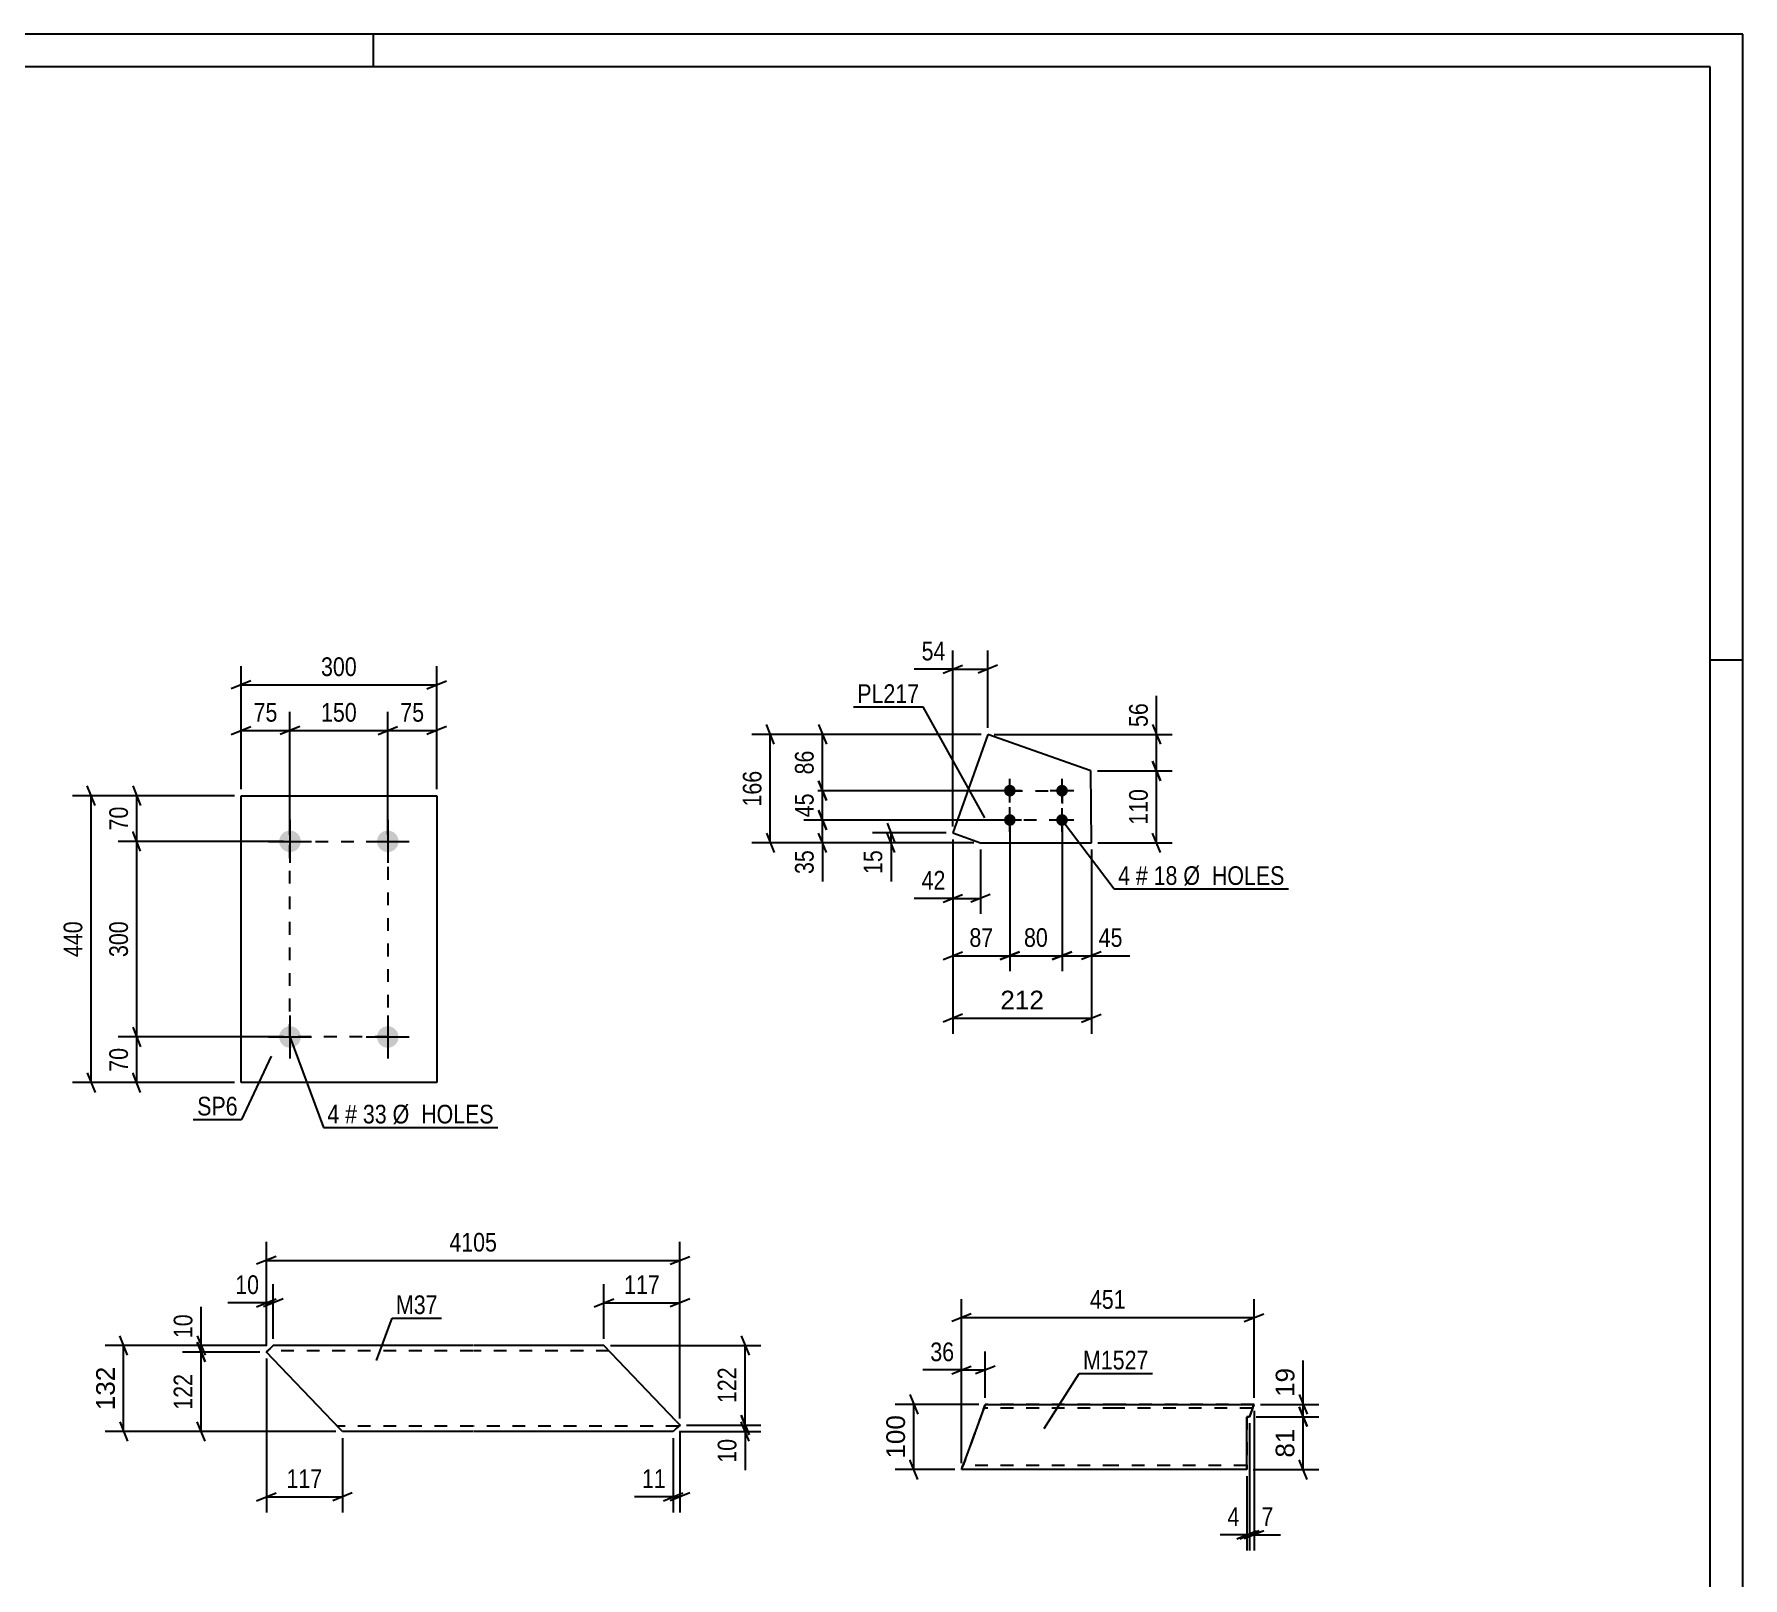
# Model space of a CAD drawing. Header units: millimetres. Extents: x 0 to 1189, y 0 to 841.
# Drawn here: x 927 to 1189, y 604.3 to 841 of the extents above; entities that cross this region are included whole.
import ezdxf

# ---------------------------------------------------------------- set-up
doc = ezdxf.new("R2010")
doc.units = ezdxf.units.MM
doc.linetypes.add('DXK_LINE_DOT2', pattern=[3.9198, 1.9599, -1.9599])
doc.styles.add('Arial', font='ARIAL.TTF', dxfattribs={"height": 0.2})
doc.styles.add('Arial Narrow', font='ARIALN.TTF', dxfattribs={"height": 0.2})

# ---------------------------------------------------------------- blocks, each defined once
blk = doc.blocks.new('Unknown-348435410-1129')
at = {"color": 5, "linetype": 'Continuous'}
for p, q in [((1189, 841), (0, 841)), ((979, 836), (979, 841)), ((1189, 0), (1189, 841)), ((1184, 836), (5, 836)), ((1184, 5), (1184, 836)), ((1189, 745), (1184, 745))]:
    blk.add_line(p, q, dxfattribs=at)
blk = doc.blocks.new('Bolt-348435410-6655 - 6621')
at = {"linetype": 'Continuous'}
for points in [[(966.19, 718.88, -1), (966.19, 715.58, -1)], [(981.19, 718.88, -1), (981.19, 715.58, -1)], [(966.19, 688.88, -1), (966.19, 685.58, -1)], [(981.19, 688.88, -1), (981.19, 685.58, -1)]]:
    blk.add_hatch(color=1, dxfattribs=at).paths.add_polyline_path(points)
at = {"color": 1, "linetype": 'Continuous'}
for p, q in [((966.19, 720.53), (966.19, 713.93)), ((981.19, 720.53), (981.19, 713.93)), ((962.89, 717.23), (969.49, 717.23)), ((977.89, 717.23), (984.49, 717.23)), ((966.19, 690.53), (966.19, 683.93)), ((981.19, 690.53), (981.19, 683.93)), ((962.89, 687.23), (969.49, 687.23)), ((977.89, 687.23), (984.49, 687.23))]:
    blk.add_line(p, q, dxfattribs=at)
blk = doc.blocks.new('Part-348435410-6660 - 6621')
at = {"color": 2, "linetype": 'Continuous'}
for p, q in [((958.69, 680.23), (958.69, 724.23)), ((958.69, 724.23), (988.69, 724.23)), ((988.69, 724.23), (988.69, 680.23)), ((988.69, 680.23), (958.69, 680.23))]:
    blk.add_line(p, q, dxfattribs=at)
blk = doc.blocks.new('Part-348435410-13821 - 13820')
at = {"color": 2, "linetype": 'Continuous'}
for p, q in [((963.13, 639.46), (962.56, 638.94)), ((963.62, 639.93), (963.13, 639.46)), ((994.24, 639.93), (963.62, 639.93)), ((1014.34, 639.93), (994.34, 639.93)), ((1025.43, 628.33), (1014.34, 639.93)), ((972.71, 628.33), (962.56, 638.94)), ((973.79, 627.19), (972.71, 628.33)), ((974.24, 626.73), (973.79, 627.19)), ((994.24, 626.73), (974.24, 626.73)), ((1024.95, 626.73), (994.34, 626.73)), ((1025.44, 627.19), (1024.95, 626.73)), ((1025.43, 628.33), (1026.02, 627.71)), ((1026.02, 627.71), (1025.44, 627.19))]:
    blk.add_line(p, q, dxfattribs=at)
at = {"color": 7, "linetype": 'DXK_LINE_DOT2'}
for p, q in [((962.56, 638.94), (962.57, 638.92)), ((962.57, 638.92), (962.56, 638.94)), ((962.57, 638.92), (962.78, 639.13)), ((962.59, 638.94), (962.57, 638.92)), ((962.6, 638.89), (962.57, 638.92)), ((994.24, 639.13), (962.78, 639.13)), ((1015.1, 639.13), (994.34, 639.13)), ((974.12, 626.85), (972.71, 628.33)), ((994.24, 627.53), (973.47, 627.53)), ((1025.79, 627.53), (994.34, 627.53)), ((1025.97, 627.76), (1025.72, 628.02)), ((1025.79, 627.53), (1026, 627.73)), ((1026, 627.73), (1025.97, 627.76)), ((1026.02, 627.71), (1026, 627.73)), ((1026, 627.73), (1026.02, 627.71))]:
    blk.add_line(p, q, dxfattribs=at)
blk = doc.blocks.new('Part-348435410-13872 - 13871')
at = {"color": 7, "linetype": 'DXK_LINE_DOT2'}
for p, q in [((1072.54, 630.16), (1069.41, 621.55)), ((1072.46, 629.93), (1069.46, 621.68)), ((1072.58, 630.26), (1069.53, 621.88)), ((1072.46, 629.93), (1072.53, 630.13)), ((1072.53, 630.13), (1072.55, 630.16)), ((1072.69, 630.55), (1072.54, 630.16)), ((1072.55, 630.16), (1072.58, 630.26)), ((1072.58, 630.26), (1072.6, 630.3)), ((1072.58, 630.26), (1072.6, 630.3)), ((1092.82, 630.3), (1072.6, 630.3)), ((1072.78, 630.81), (1072.69, 630.55)), ((1072.81, 630.9), (1072.78, 630.81)), ((1092.82, 630.9), (1072.81, 630.9)), ((1114.04, 630.9), (1092.92, 630.9)), ((1113.83, 630.3), (1092.92, 630.3)), ((1112.92, 621.68), (1112.92, 629)), ((1112.92, 629), (1113.35, 629)), ((1113.35, 629), (1112.92, 629)), ((1112.92, 629), (1112.92, 621.68)), ((1113.35, 629), (1112.92, 629)), ((1112.92, 629), (1112.92, 621.55)), ((1112.92, 629), (1112.92, 629)), ((1113.81, 630.26), (1113.35, 629)), ((1113.77, 630.16), (1113.35, 629)), ((1113.35, 629), (1113.69, 629.93)), ((1113.35, 629), (1113.35, 629)), ((1113.69, 629.93), (1113.76, 630.13)), ((1113.76, 630.13), (1113.77, 630.16)), ((1113.77, 630.16), (1113.92, 630.55)), ((1113.77, 630.16), (1113.81, 630.26)), ((1113.81, 630.26), (1113.83, 630.3)), ((1113.81, 630.26), (1113.83, 630.3)), ((1113.92, 630.55), (1114.01, 630.81)), ((1114.01, 630.81), (1114.04, 630.9)), ((1069.3, 621.26), (1069.21, 621)), ((1069.41, 621.55), (1069.3, 621.26)), ((1069.39, 621.5), (1069.46, 621.68)), ((1069.39, 621.5), (1069.41, 621.55)), ((1092.82, 621.5), (1069.39, 621.5)), ((1069.41, 621.55), (1069.53, 621.88)), ((1112.92, 621.5), (1092.92, 621.5)), ((1112.92, 621.5), (1112.92, 621.68)), ((1112.92, 621.55), (1112.92, 621.68)), ((1112.92, 621.26), (1112.92, 621.55)), ((1112.92, 621.5), (1112.92, 621.55)), ((1112.92, 621), (1112.92, 621.26)), ((1069.21, 621), (1069.17, 620.9)), ((1069.18, 620.9), (1069.17, 620.9)), ((1112.92, 620.9), (1112.92, 621))]:
    blk.add_line(p, q, dxfattribs=at)
at = {"color": 2, "linetype": 'Continuous'}
for p, q in [((1072.55, 630.16), (1069.45, 621.65)), ((1072.55, 630.16), (1072.69, 630.55)), ((1072.69, 630.55), (1072.78, 630.81)), ((1072.78, 630.81), (1072.82, 630.9)), ((1072.81, 630.9), (1072.82, 630.9)), ((1072.82, 630.9), (1092.82, 630.9)), ((1092.92, 630.9), (1114.04, 630.9)), ((1112.92, 621.65), (1112.92, 629)), ((1112.92, 629), (1113.35, 629)), ((1112.92, 629), (1112.92, 629)), ((1113.35, 629), (1113.78, 630.16)), ((1113.35, 629), (1113.35, 629)), ((1113.92, 630.55), (1113.78, 630.16)), ((1114.01, 630.81), (1113.92, 630.55)), ((1114.04, 630.9), (1114.01, 630.81)), ((1114.04, 630.9), (1114.04, 630.9)), ((1069.21, 621), (1069.3, 621.26)), ((1069.3, 621.26), (1069.45, 621.65)), ((1112.92, 621.65), (1112.92, 621.26)), ((1112.92, 621.26), (1112.92, 621)), ((1069.18, 620.9), (1069.17, 620.9)), ((1069.18, 620.9), (1069.21, 621)), ((1092.82, 620.9), (1069.18, 620.9)), ((1112.92, 620.9), (1092.92, 620.9)), ((1112.92, 621), (1112.92, 620.9))]:
    blk.add_line(p, q, dxfattribs=at)
blk = doc.blocks.new('Part-348435410-13887 - 13886')
at = {"color": 2, "linetype": 'Continuous'}
for p, q in [((1073.21, 733.63), (1067.84, 718.51)), ((1089.01, 728.02), (1073.21, 733.63)), ((1089.09, 717), (1089.01, 728.02)), ((1067.84, 718.51), (1072.09, 717)), ((1072.09, 717), (1089.09, 717))]:
    blk.add_line(p, q, dxfattribs=at)
blk = doc.blocks.new('Bolt-348435410-13888 - 13886')
at = {"linetype": 'Continuous'}
for points in [[(1075.69, 725, -1), (1077.49, 725, -1)], [(1083.69, 725, -1), (1085.49, 725, -1)], [(1075.69, 720.5, -1), (1077.49, 720.5, -1)], [(1083.69, 720.5, -1), (1085.49, 720.5, -1)]]:
    blk.add_hatch(color=1, dxfattribs=at).paths.add_polyline_path(points)
at = {"color": 1, "linetype": 'Continuous'}
for p, q in [((1076.59, 723.2), (1076.59, 726.8)), ((1084.59, 723.2), (1084.59, 726.8)), ((1078.39, 725), (1074.79, 725)), ((1086.39, 725), (1082.79, 725)), ((1076.59, 718.7), (1076.59, 722.3)), ((1084.59, 718.7), (1084.59, 722.3)), ((1078.39, 720.5), (1074.79, 720.5)), ((1086.39, 720.5), (1082.79, 720.5))]:
    blk.add_line(p, q, dxfattribs=at)
blk = doc.blocks.new('Rectangle-348435410-6745 - 6621')
at = {"color": 1, "linetype": 'DXK_LINE_DOT2'}
blk.add_lwpolyline([(966.19, 717.23), (981.19, 717.23), (981.19, 687.23), (966.19, 687.23), (966.19, 717.23)], close=True, dxfattribs=at)
blk = doc.blocks.new('Rectangle-348435410-19514 - 13886')
at = {"color": 1, "linetype": 'DXK_LINE_DOT2'}
blk.add_lwpolyline([(1076.59, 725), (1084.59, 725), (1084.59, 720.5), (1076.59, 720.5), (1076.59, 725)], close=True, dxfattribs=at)
blk = doc.blocks.new('StraightDimension-348435410-6673 - 6621')
at = {"color": 7, "linetype": 'Continuous'}
for p, q in [((958.69, 725.23), (958.69, 737.08)), ((966.19, 718.23), (966.19, 737.08)), ((957.19, 733.63), (960.19, 734.83)), ((958.69, 734.23), (966.19, 734.23)), ((967.69, 734.83), (964.69, 733.63))]:
    blk.add_line(p, q, dxfattribs=at)
at = {"color": 0}
blk.add_wipeout([(964.87, 734.98), (964.87, 739.18), (960.01, 739.18), (960.01, 734.98)], dxfattribs=at)
at = {"color": 3, "style": 'Arial Narrow'}
blk.add_text('75', height=2.863, dxfattribs=at).set_placement((960.61, 735.58))
blk = doc.blocks.new('StraightDimension-348435410-6662 - 6621')
at = {"color": 7, "linetype": 'Continuous'}
for p, q in [((960.19, 741.83), (957.19, 740.63)), ((958.69, 725.23), (958.69, 744.08)), ((987.19, 740.63), (990.19, 741.83)), ((988.69, 725.23), (988.69, 744.08)), ((958.69, 741.23), (988.69, 741.23))]:
    blk.add_line(p, q, dxfattribs=at)
at = {"color": 0}
blk.add_wipeout([(977.03, 741.98), (977.03, 746.18), (970.35, 746.18), (970.35, 741.98)], dxfattribs=at)
at = {"color": 3, "style": 'Arial Narrow'}
blk.add_text('300', height=2.863, dxfattribs=at).set_placement((970.95, 742.58))
blk = doc.blocks.new('StraightDimension-348435410-6683 - 6621')
at = {"color": 7, "linetype": 'Continuous'}
for p, q in [((966.19, 718.23), (966.19, 737.08)), ((981.19, 718.23), (981.19, 737.08)), ((967.69, 734.83), (964.69, 733.63)), ((966.19, 734.23), (981.19, 734.23)), ((979.69, 733.63), (982.69, 734.83))]:
    blk.add_line(p, q, dxfattribs=at)
at = {"color": 0}
blk.add_wipeout([(977.03, 734.98), (977.03, 739.18), (970.35, 739.18), (970.35, 734.98)], dxfattribs=at)
at = {"color": 3, "style": 'Arial Narrow'}
blk.add_text('150', height=2.863, dxfattribs=at).set_placement((970.95, 735.58))
blk = doc.blocks.new('StraightDimension-348435410-6693 - 6621')
at = {"color": 7, "linetype": 'Continuous'}
for p, q in [((981.19, 718.23), (981.19, 737.08)), ((988.69, 725.23), (988.69, 737.08)), ((979.69, 733.63), (982.69, 734.83)), ((981.19, 734.23), (988.69, 734.23)), ((990.19, 734.83), (987.19, 733.63))]:
    blk.add_line(p, q, dxfattribs=at)
at = {"color": 0}
blk.add_wipeout([(987.37, 734.98), (987.37, 739.18), (982.51, 739.18), (982.51, 734.98)], dxfattribs=at)
at = {"color": 3, "style": 'Arial Narrow'}
blk.add_text('75', height=2.863, dxfattribs=at).set_placement((983.11, 735.58))
blk = doc.blocks.new('StraightDimension-348435410-6704 - 6621')
at = {"color": 7, "linetype": 'Continuous'}
for p, q in [((957.69, 724.23), (932.84, 724.23)), ((936.29, 722.73), (935.09, 725.73)), ((935.69, 680.23), (935.69, 724.23)), ((935.09, 681.73), (936.29, 678.73)), ((957.69, 680.23), (932.84, 680.23))]:
    blk.add_line(p, q, dxfattribs=at)
at = {"color": 0}
blk.add_wipeout([(934.94, 705.57), (930.74, 705.57), (930.74, 698.89), (934.94, 698.89)], dxfattribs=at)
at = {"color": 3, "style": 'Arial Narrow'}
blk.add_text('440', height=2.863, rotation=90.0002, dxfattribs=at).set_placement((934.34, 699.49))
blk = doc.blocks.new('StraightDimension-348435410-6715 - 6621')
at = {"color": 7, "linetype": 'Continuous'}
for p, q in [((965.19, 687.23), (939.84, 687.23)), ((942.09, 688.73), (943.29, 685.73)), ((942.69, 680.23), (942.69, 687.23)), ((943.29, 678.73), (942.09, 681.73)), ((957.69, 680.23), (939.84, 680.23))]:
    blk.add_line(p, q, dxfattribs=at)
at = {"color": 0}
blk.add_wipeout([(941.94, 686.16), (937.74, 686.16), (937.74, 681.3), (941.94, 681.3)], dxfattribs=at)
at = {"color": 3, "style": 'Arial Narrow'}
blk.add_text('70', height=2.863, rotation=90.0002, dxfattribs=at).set_placement((941.34, 681.9))
blk = doc.blocks.new('StraightDimension-348435410-6725 - 6621')
at = {"color": 7, "linetype": 'Continuous'}
for p, q in [((943.29, 715.73), (942.09, 718.73)), ((965.19, 717.23), (939.84, 717.23)), ((942.69, 687.23), (942.69, 717.23)), ((965.19, 687.23), (939.84, 687.23)), ((942.09, 688.73), (943.29, 685.73))]:
    blk.add_line(p, q, dxfattribs=at)
at = {"color": 0}
blk.add_wipeout([(941.94, 705.57), (937.74, 705.57), (937.74, 698.89), (941.94, 698.89)], dxfattribs=at)
at = {"color": 3, "style": 'Arial Narrow'}
blk.add_text('300', height=2.863, rotation=90.0002, dxfattribs=at).set_placement((941.34, 699.49))
blk = doc.blocks.new('StraightDimension-348435410-6735 - 6621')
at = {"color": 7, "linetype": 'Continuous'}
for p, q in [((957.69, 724.23), (939.84, 724.23)), ((942.09, 725.73), (943.29, 722.73)), ((942.69, 717.23), (942.69, 724.23)), ((943.29, 715.73), (942.09, 718.73)), ((965.19, 717.23), (939.84, 717.23))]:
    blk.add_line(p, q, dxfattribs=at)
at = {"color": 0}
blk.add_wipeout([(941.94, 723.16), (937.74, 723.16), (937.74, 718.3), (941.94, 718.3)], dxfattribs=at)
at = {"color": 3, "style": 'Arial Narrow'}
blk.add_text('70', height=2.863, rotation=90.0002, dxfattribs=at).set_placement((941.34, 718.9))
blk = doc.blocks.new('StraightDimension-348435410-20125 - 13820')
at = {"color": 7, "linetype": 'Continuous'}
for p, q in [((962.62, 639.93), (937.83, 639.93)), ((941.28, 638.43), (940.08, 641.43)), ((940.68, 626.73), (940.68, 639.93)), ((973.24, 626.73), (937.83, 626.73)), ((940.08, 628.23), (941.28, 625.23))]:
    blk.add_line(p, q, dxfattribs=at)
at = {"color": 0}
blk.add_wipeout([(939.93, 637.26), (935.73, 637.26), (935.73, 629.39), (939.93, 629.39)], dxfattribs=at)
at = {"color": 3, "style": 'Arial'}
blk.add_text('132', height=2.865, rotation=90.0002, dxfattribs=at).set_placement((939.33, 629.99))
blk = doc.blocks.new('StraightDimension-348435410-13973 - 13820')
at = {"color": 7, "linetype": 'Continuous'}
for p, q in [((962.57, 639.92), (962.57, 655.83)), ((1026, 628.73), (1026, 655.83)), ((964.07, 653.58), (961.07, 652.38)), ((962.57, 652.98), (1026, 652.98)), ((1024.5, 652.38), (1027.5, 653.58))]:
    blk.add_line(p, q, dxfattribs=at)
at = {"color": 0}
blk.add_wipeout([(998.54, 653.73), (998.54, 657.93), (990.03, 657.93), (990.03, 653.73)], dxfattribs=at)
at = {"color": 3, "style": 'Arial Narrow'}
blk.add_text('4105', height=2.863, dxfattribs=at).set_placement((990.63, 654.33))
blk = doc.blocks.new('StraightDimension-348435410-13949 - 13820')
at = {"color": 7, "linetype": 'Continuous'}
for p, q in [((1014.34, 640.93), (1014.34, 649.32)), ((1026, 628.73), (1026, 649.32)), ((1012.84, 645.87), (1015.84, 647.07)), ((1014.34, 646.47), (1026, 646.47)), ((1027.5, 647.07), (1024.5, 645.87))]:
    blk.add_line(p, q, dxfattribs=at)
at = {"color": 0}
blk.add_wipeout([(1023.51, 647.22), (1023.51, 651.42), (1016.83, 651.42), (1016.83, 647.22)], dxfattribs=at)
at = {"color": 3, "style": 'Arial Narrow'}
blk.add_text('117', height=2.863, dxfattribs=at).set_placement((1017.43, 647.82))
blk = doc.blocks.new('StraightDimension-348435410-13941 - 13820')
at = {"color": 7, "linetype": 'Continuous'}
for p, q in [((1026, 626.73), (1026, 614.33)), ((1024.95, 625.73), (1024.95, 614.33)), ((1023.45, 616.13), (1026.45, 617.33)), ((1027.5, 617.33), (1024.5, 616.13)), ((1024.95, 616.73), (1026, 616.73))]:
    blk.add_line(p, q, dxfattribs=at)
at = {"color": 0}
blk.add_wipeout([(1024.42, 617.48), (1024.42, 621.68), (1019.57, 621.68), (1019.57, 617.48)], dxfattribs=at)
at = {"color": 7, "linetype": 'Continuous'}
blk.add_line((1024.95, 616.73), (1019.04, 616.73), dxfattribs=at)
blk.add_line((1024.95, 616.73), (1019.04, 616.73), dxfattribs=at)
at = {"color": 3, "style": 'Arial Narrow'}
blk.add_text('11', height=2.863, dxfattribs=at).set_placement((1020.17, 618.08))
blk = doc.blocks.new('StraightDimension-348435410-13953 - 13820')
at = {"color": 7, "linetype": 'Continuous'}
for p, q in [((962.57, 639.92), (962.57, 649.32)), ((963.62, 640.93), (963.62, 649.32)), ((961.07, 645.87), (964.07, 647.07)), ((965.12, 647.07), (962.12, 645.87)), ((962.57, 646.47), (963.62, 646.47))]:
    blk.add_line(p, q, dxfattribs=at)
at = {"color": 0}
blk.add_wipeout([(962.05, 647.22), (962.05, 651.42), (957.19, 651.42), (957.19, 647.22)], dxfattribs=at)
at = {"color": 7, "linetype": 'Continuous'}
blk.add_line((962.57, 646.47), (956.66, 646.47), dxfattribs=at)
blk.add_line((962.57, 646.47), (956.66, 646.47), dxfattribs=at)
at = {"color": 3, "style": 'Arial Narrow'}
blk.add_text('10', height=2.863, dxfattribs=at).set_placement((957.79, 647.82))
blk = doc.blocks.new('StraightDimension-348435410-13945 - 13820')
at = {"color": 7, "linetype": 'Continuous'}
for p, q in [((962.57, 637.92), (962.57, 614.33)), ((974.24, 625.73), (974.24, 614.33)), ((961.07, 616.13), (964.07, 617.33)), ((962.57, 616.73), (974.24, 616.73)), ((975.74, 617.33), (972.74, 616.13))]:
    blk.add_line(p, q, dxfattribs=at)
at = {"color": 0}
blk.add_wipeout([(971.75, 617.48), (971.75, 621.68), (965.06, 621.68), (965.06, 617.48)], dxfattribs=at)
at = {"color": 3, "style": 'Arial Narrow'}
blk.add_text('117', height=2.863, dxfattribs=at).set_placement((965.66, 618.08))
blk = doc.blocks.new('StraightDimension-348435410-19959 - 13820')
at = {"color": 7, "linetype": 'Continuous'}
for p, q in [((962.62, 639.93), (949.72, 639.93)), ((951.97, 641.43), (953.17, 638.43)), ((953.17, 637.42), (951.97, 640.42)), ((952.57, 638.92), (952.57, 639.93)), ((961.57, 638.92), (949.72, 638.92))]:
    blk.add_line(p, q, dxfattribs=at)
at = {"color": 0}
blk.add_wipeout([(951.82, 645.31), (947.62, 645.31), (947.62, 640.45), (951.82, 640.45)], dxfattribs=at)
at = {"color": 7, "linetype": 'Continuous'}
blk.add_line((952.57, 639.93), (952.57, 645.83), dxfattribs=at)
blk.add_line((952.57, 639.93), (952.57, 645.83), dxfattribs=at)
at = {"color": 3, "style": 'Arial Narrow'}
blk.add_text('10', height=2.863, rotation=90.0002, dxfattribs=at).set_placement((951.22, 641.05))
blk = doc.blocks.new('StraightDimension-348435410-19960 - 13820')
at = {"color": 7, "linetype": 'Continuous'}
for p, q in [((951.97, 640.42), (953.17, 637.42)), ((961.57, 638.92), (949.72, 638.92)), ((952.57, 626.73), (952.57, 638.92)), ((973.24, 626.73), (949.72, 626.73)), ((953.17, 625.23), (951.97, 628.23))]:
    blk.add_line(p, q, dxfattribs=at)
at = {"color": 0}
blk.add_wipeout([(951.82, 636.17), (947.62, 636.17), (947.62, 629.48), (951.82, 629.48)], dxfattribs=at)
at = {"color": 3, "style": 'Arial Narrow'}
blk.add_text('122', height=2.863, rotation=90.0002, dxfattribs=at).set_placement((951.22, 630.08))
blk = doc.blocks.new('StraightDimension-348435410-20012 - 13820')
at = {"color": 7, "linetype": 'Continuous'}
for p, q in [((1015.34, 639.93), (1038.4, 639.93)), ((1035.4, 641.43), (1036.6, 638.43)), ((1036, 627.73), (1036, 639.93)), ((1036.6, 626.23), (1035.4, 629.23)), ((1027, 627.73), (1038.4, 627.73))]:
    blk.add_line(p, q, dxfattribs=at)
at = {"color": 0}
blk.add_wipeout([(1035.25, 637.17), (1031.05, 637.17), (1031.05, 630.49), (1035.25, 630.49)], dxfattribs=at)
at = {"color": 3, "style": 'Arial Narrow'}
blk.add_text('122', height=2.863, rotation=90.0002, dxfattribs=at).set_placement((1034.65, 631.09))
blk = doc.blocks.new('StraightDimension-348435410-20013 - 13820')
at = {"color": 7, "linetype": 'Continuous'}
for p, q in [((1035.4, 629.23), (1036.6, 626.23)), ((1025.95, 626.73), (1038.4, 626.73)), ((1027, 627.73), (1038.4, 627.73)), ((1036.6, 625.23), (1035.4, 628.23)), ((1036, 626.73), (1036, 627.73))]:
    blk.add_line(p, q, dxfattribs=at)
at = {"color": 0}
blk.add_wipeout([(1035.25, 626.2), (1031.05, 626.2), (1031.05, 621.35), (1035.25, 621.35)], dxfattribs=at)
at = {"color": 7, "linetype": 'Continuous'}
blk.add_line((1036, 626.73), (1036, 620.82), dxfattribs=at)
blk.add_line((1036, 626.73), (1036, 620.82), dxfattribs=at)
at = {"color": 3, "style": 'Arial Narrow'}
blk.add_text('10', height=2.863, rotation=90.0002, dxfattribs=at).set_placement((1034.65, 621.95))
blk = doc.blocks.new('StraightDimension-348435410-14008 - 13871')
at = {"color": 7, "linetype": 'Continuous'}
for p, q in [((1067.67, 635.57), (1070.67, 636.77)), ((1069.17, 621.9), (1069.17, 639.02)), ((1074.32, 636.77), (1071.32, 635.57)), ((1072.82, 631.9), (1072.82, 639.02)), ((1069.17, 636.17), (1072.82, 636.17))]:
    blk.add_line(p, q, dxfattribs=at)
at = {"color": 0}
blk.add_wipeout([(1068.65, 636.92), (1068.65, 641.12), (1063.79, 641.12), (1063.79, 636.92)], dxfattribs=at)
at = {"color": 7, "linetype": 'Continuous'}
blk.add_line((1069.17, 636.17), (1063.27, 636.17), dxfattribs=at)
blk.add_line((1069.17, 636.17), (1063.27, 636.17), dxfattribs=at)
at = {"color": 3, "style": 'Arial Narrow'}
blk.add_text('36', height=2.863, dxfattribs=at).set_placement((1064.39, 637.52))
blk = doc.blocks.new('StraightDimension-348435410-19626 - 13871')
at = {"color": 7, "linetype": 'Continuous'}
for p, q in [((1114.04, 629.9), (1114.04, 608.5)), ((1113.35, 628), (1113.35, 608.5)), ((1111.85, 610.3), (1114.85, 611.5)), ((1115.54, 611.5), (1112.54, 610.3)), ((1113.35, 610.9), (1114.04, 610.9))]:
    blk.add_line(p, q, dxfattribs=at)
at = {"color": 0}
blk.add_wipeout([(1117.6, 611.65), (1117.6, 615.85), (1114.57, 615.85), (1114.57, 611.65)], dxfattribs=at)
at = {"color": 7, "linetype": 'Continuous'}
blk.add_line((1114.04, 610.9), (1118.12, 610.9), dxfattribs=at)
blk.add_line((1114.04, 610.9), (1118.12, 610.9), dxfattribs=at)
at = {"color": 3, "style": 'Arial Narrow'}
blk.add_text('7', height=2.86, dxfattribs=at).set_placement((1115.17, 612.25))
blk = doc.blocks.new('StraightDimension-348435410-14028 - 13871')
at = {"color": 7, "linetype": 'Continuous'}
for p, q in [((1070.67, 644.8), (1067.67, 643.6)), ((1069.17, 621.9), (1069.17, 647.05)), ((1112.54, 643.6), (1115.54, 644.8)), ((1114.04, 631.9), (1114.04, 647.05)), ((1069.17, 644.2), (1114.04, 644.2))]:
    blk.add_line(p, q, dxfattribs=at)
at = {"color": 0}
blk.add_wipeout([(1094.95, 644.95), (1094.95, 649.15), (1088.27, 649.15), (1088.27, 644.95)], dxfattribs=at)
at = {"color": 3, "style": 'Arial Narrow'}
blk.add_text('451', height=2.863, dxfattribs=at).set_placement((1088.87, 645.55))
blk = doc.blocks.new('StraightDimension-348435410-19627 - 13871')
at = {"color": 7, "linetype": 'Continuous'}
for p, q in [((1113.35, 628), (1113.35, 608.5)), ((1112.92, 619.9), (1112.92, 608.5)), ((1111.42, 610.3), (1114.42, 611.5)), ((1114.85, 611.5), (1111.85, 610.3)), ((1112.92, 610.9), (1113.35, 610.9))]:
    blk.add_line(p, q, dxfattribs=at)
at = {"color": 0}
blk.add_wipeout([(1112.39, 611.65), (1112.39, 615.85), (1109.36, 615.85), (1109.36, 611.65)], dxfattribs=at)
at = {"color": 7, "linetype": 'Continuous'}
blk.add_line((1112.92, 610.9), (1108.84, 610.9), dxfattribs=at)
blk.add_line((1112.92, 610.9), (1108.84, 610.9), dxfattribs=at)
at = {"color": 3, "style": 'Arial Narrow'}
blk.add_text('4', height=2.86, dxfattribs=at).set_placement((1109.96, 612.25))
blk = doc.blocks.new('StraightDimension-348435410-19656 - 13871')
at = {"color": 7, "linetype": 'Continuous'}
for p, q in [((1120.98, 632.4), (1122.18, 629.4)), ((1114.35, 629), (1123.98, 629)), ((1115.04, 630.9), (1123.98, 630.9)), ((1122.18, 627.5), (1120.98, 630.5)), ((1121.58, 629), (1121.58, 630.9))]:
    blk.add_line(p, q, dxfattribs=at)
at = {"color": 0}
blk.add_wipeout([(1120.83, 637.08), (1116.63, 637.08), (1116.63, 631.43), (1120.83, 631.43)], dxfattribs=at)
at = {"color": 7, "linetype": 'Continuous'}
blk.add_line((1121.58, 630.9), (1121.58, 637.6), dxfattribs=at)
blk.add_line((1121.58, 630.9), (1121.58, 637.6), dxfattribs=at)
at = {"color": 3, "style": 'Arial'}
blk.add_text('19', height=2.865, rotation=90.0002, dxfattribs=at).set_placement((1120.23, 632.03))
blk = doc.blocks.new('StraightDimension-348435410-19657 - 13871')
at = {"color": 7, "linetype": 'Continuous'}
for p, q in [((1114.35, 629), (1123.97, 629)), ((1120.97, 630.5), (1122.17, 627.5)), ((1121.57, 620.9), (1121.57, 629)), ((1122.17, 619.4), (1120.97, 622.4)), ((1113.92, 620.9), (1123.97, 620.9))]:
    blk.add_line(p, q, dxfattribs=at)
at = {"color": 0}
blk.add_wipeout([(1120.82, 627.78), (1116.62, 627.78), (1116.62, 622.13), (1120.82, 622.13)], dxfattribs=at)
at = {"color": 3, "style": 'Arial'}
blk.add_text('81', height=2.865, rotation=90.0002, dxfattribs=at).set_placement((1120.22, 622.73))
blk = doc.blocks.new('StraightDimension-348435410-19686 - 13871')
at = {"color": 7, "linetype": 'Continuous'}
for p, q in [((1061.26, 632.4), (1062.46, 629.4)), ((1071.82, 630.9), (1059.01, 630.9)), ((1061.86, 620.9), (1061.86, 630.9)), ((1062.46, 619.4), (1061.26, 622.4)), ((1068.17, 620.9), (1059.01, 620.9))]:
    blk.add_line(p, q, dxfattribs=at)
at = {"color": 0}
blk.add_wipeout([(1061.11, 629.84), (1056.91, 629.84), (1056.91, 621.97), (1061.11, 621.97)], dxfattribs=at)
at = {"color": 3, "style": 'Arial'}
blk.add_text('100', height=2.865, rotation=90.0002, dxfattribs=at).set_placement((1060.51, 622.57))
blk = doc.blocks.new('StraightDimension-348435410-14094 - 13886')
at = {"color": 7, "linetype": 'Continuous'}
for p, q in [((1076.59, 719.5), (1076.59, 697.3)), ((1084.59, 719.5), (1084.59, 697.3)), ((1075.09, 699.1), (1078.09, 700.3)), ((1076.59, 699.7), (1084.59, 699.7)), ((1086.09, 700.3), (1083.09, 699.1))]:
    blk.add_line(p, q, dxfattribs=at)
at = {"color": 0}
blk.add_wipeout([(1083.02, 700.45), (1083.02, 704.65), (1078.16, 704.65), (1078.16, 700.45)], dxfattribs=at)
at = {"color": 3, "style": 'Arial Narrow'}
blk.add_text('80', height=2.863, dxfattribs=at).set_placement((1078.76, 701.05))
blk = doc.blocks.new('StraightDimension-348435410-14079 - 13886')
at = {"color": 7, "linetype": 'Continuous'}
for p, q in [((1067.84, 717.51), (1067.84, 706.09)), ((1072.09, 716), (1072.09, 706.09)), ((1066.34, 707.89), (1069.34, 709.09)), ((1067.84, 708.49), (1072.09, 708.49)), ((1073.59, 709.09), (1070.59, 707.89))]:
    blk.add_line(p, q, dxfattribs=at)
at = {"color": 0}
blk.add_wipeout([(1067.32, 709.24), (1067.32, 713.44), (1062.46, 713.44), (1062.46, 709.24)], dxfattribs=at)
at = {"color": 7, "linetype": 'Continuous'}
blk.add_line((1067.84, 708.49), (1061.93, 708.49), dxfattribs=at)
blk.add_line((1067.84, 708.49), (1061.93, 708.49), dxfattribs=at)
at = {"color": 3, "style": 'Arial Narrow'}
blk.add_text('42', height=2.863, dxfattribs=at).set_placement((1063.06, 709.84))
blk = doc.blocks.new('StraightDimension-348435410-14095 - 13886')
at = {"color": 7, "linetype": 'Continuous'}
for p, q in [((1076.59, 719.5), (1076.59, 697.3)), ((1067.84, 717.51), (1067.84, 697.3)), ((1066.34, 699.1), (1069.34, 700.3)), ((1067.84, 699.7), (1076.59, 699.7)), ((1078.09, 700.3), (1075.09, 699.1))]:
    blk.add_line(p, q, dxfattribs=at)
at = {"color": 0}
blk.add_wipeout([(1074.64, 700.45), (1074.64, 704.65), (1069.79, 704.65), (1069.79, 700.45)], dxfattribs=at)
at = {"color": 3, "style": 'Arial Narrow'}
blk.add_text('87', height=2.863, dxfattribs=at).set_placement((1070.39, 701.05))
blk = doc.blocks.new('StraightDimension-348435410-14083 - 13886')
at = {"color": 7, "linetype": 'Continuous'}
for p, q in [((1098.49, 735.13), (1099.69, 732.13)), ((1074.21, 733.63), (1101.49, 733.63)), ((1099.09, 728.02), (1099.09, 733.63)), ((1099.69, 726.52), (1098.49, 729.52)), ((1090.01, 728.02), (1101.49, 728.02))]:
    blk.add_line(p, q, dxfattribs=at)
at = {"color": 0}
blk.add_wipeout([(1098.34, 739.01), (1094.14, 739.01), (1094.14, 734.16), (1098.34, 734.16)], dxfattribs=at)
at = {"color": 7, "linetype": 'Continuous'}
blk.add_line((1099.09, 733.63), (1099.09, 739.54), dxfattribs=at)
blk.add_line((1099.09, 733.63), (1099.09, 739.54), dxfattribs=at)
at = {"color": 3, "style": 'Arial Narrow'}
blk.add_text('56', height=2.863, rotation=90.0002, dxfattribs=at).set_placement((1097.74, 734.76))
blk = doc.blocks.new('StraightDimension-348435410-14075 - 13886')
at = {"color": 7, "linetype": 'Continuous'}
for p, q in [((1066.34, 743.03), (1069.34, 744.23)), ((1067.84, 719.51), (1067.84, 746.48)), ((1074.71, 744.23), (1071.71, 743.03)), ((1073.21, 734.63), (1073.21, 746.48)), ((1067.84, 743.63), (1073.21, 743.63))]:
    blk.add_line(p, q, dxfattribs=at)
at = {"color": 0}
blk.add_wipeout([(1067.32, 744.38), (1067.32, 748.58), (1062.46, 748.58), (1062.46, 744.38)], dxfattribs=at)
at = {"color": 7, "linetype": 'Continuous'}
blk.add_line((1067.84, 743.63), (1061.93, 743.63), dxfattribs=at)
blk.add_line((1067.84, 743.63), (1061.93, 743.63), dxfattribs=at)
at = {"color": 3, "style": 'Arial Narrow'}
blk.add_text('54', height=2.863, dxfattribs=at).set_placement((1063.06, 744.98))
blk = doc.blocks.new('StraightDimension-348435410-14084 - 13886')
at = {"color": 7, "linetype": 'Continuous'}
for p, q in [((1098.49, 729.52), (1099.69, 726.52)), ((1090.01, 728.02), (1101.49, 728.02)), ((1099.09, 717), (1099.09, 728.02)), ((1099.69, 715.5), (1098.49, 718.5)), ((1090.09, 717), (1101.49, 717))]:
    blk.add_line(p, q, dxfattribs=at)
at = {"color": 0}
blk.add_wipeout([(1098.34, 725.85), (1094.14, 725.85), (1094.14, 719.17), (1098.34, 719.17)], dxfattribs=at)
at = {"color": 3, "style": 'Arial Narrow'}
blk.add_text('110', height=2.863, rotation=90.0002, dxfattribs=at).set_placement((1097.74, 719.77))
blk = doc.blocks.new('StraightDimension-348435410-14089 - 13886')
at = {"color": 7, "linetype": 'Continuous'}
for p, q in [((1066.84, 718.51), (1055.52, 718.51)), ((1057.77, 720.01), (1058.97, 717.01)), ((1058.97, 715.5), (1057.77, 718.5)), ((1058.37, 717), (1058.37, 718.51)), ((1071.09, 717), (1055.52, 717))]:
    blk.add_line(p, q, dxfattribs=at)
at = {"color": 0}
blk.add_wipeout([(1057.62, 716.48), (1053.42, 716.48), (1053.42, 711.62), (1057.62, 711.62)], dxfattribs=at)
at = {"color": 7, "linetype": 'Continuous'}
blk.add_line((1058.37, 717), (1058.37, 711.09), dxfattribs=at)
blk.add_line((1058.37, 717), (1058.37, 711.09), dxfattribs=at)
at = {"color": 3, "style": 'Arial Narrow'}
blk.add_text('15', height=2.863, rotation=90.0002, dxfattribs=at).set_placement((1057.02, 712.22))
blk = doc.blocks.new('StraightDimension-348435410-14093 - 13886')
at = {"color": 7, "linetype": 'Continuous'}
for p, q in [((1084.59, 719.5), (1084.59, 697.3)), ((1089.09, 716), (1089.09, 697.3)), ((1083.09, 699.1), (1086.09, 700.3)), ((1084.59, 699.7), (1089.09, 699.7)), ((1090.59, 700.3), (1087.59, 699.1))]:
    blk.add_line(p, q, dxfattribs=at)
at = {"color": 0}
blk.add_wipeout([(1094.47, 700.45), (1094.47, 704.65), (1089.61, 704.65), (1089.61, 700.45)], dxfattribs=at)
at = {"color": 7, "linetype": 'Continuous'}
blk.add_line((1089.09, 699.7), (1094.99, 699.7), dxfattribs=at)
blk.add_line((1089.09, 699.7), (1094.99, 699.7), dxfattribs=at)
at = {"color": 3, "style": 'Arial Narrow'}
blk.add_text('45', height=2.863, dxfattribs=at).set_placement((1090.21, 701.05))
blk = doc.blocks.new('StraightDimension-348435410-14109 - 13886')
at = {"color": 7, "linetype": 'Continuous'}
for p, q in [((1047.25, 735.13), (1048.45, 732.13)), ((1072.21, 733.63), (1045, 733.63)), ((1047.85, 725), (1047.85, 733.63)), ((1048.45, 723.5), (1047.25, 726.5)), ((1075.59, 725), (1045, 725))]:
    blk.add_line(p, q, dxfattribs=at)
at = {"color": 0}
blk.add_wipeout([(1047.1, 731.74), (1042.9, 731.74), (1042.9, 726.89), (1047.1, 726.89)], dxfattribs=at)
at = {"color": 3, "style": 'Arial Narrow'}
blk.add_text('86', height=2.863, rotation=90.0002, dxfattribs=at).set_placement((1046.5, 727.49))
blk = doc.blocks.new('StraightDimension-348435410-14110 - 13886')
at = {"color": 7, "linetype": 'Continuous'}
for p, q in [((1047.25, 726.5), (1048.45, 723.5)), ((1075.59, 725), (1045, 725)), ((1047.85, 720.5), (1047.85, 725)), ((1048.45, 719), (1047.25, 722)), ((1075.59, 720.5), (1045, 720.5))]:
    blk.add_line(p, q, dxfattribs=at)
at = {"color": 0}
blk.add_wipeout([(1047.1, 725.18), (1042.9, 725.18), (1042.9, 720.32), (1047.1, 720.32)], dxfattribs=at)
at = {"color": 3, "style": 'Arial Narrow'}
blk.add_text('45', height=2.863, rotation=90.0002, dxfattribs=at).set_placement((1046.5, 720.92))
blk = doc.blocks.new('StraightDimension-348435410-14111 - 13886')
at = {"color": 7, "linetype": 'Continuous'}
for p, q in [((1047.25, 722), (1048.45, 719)), ((1075.59, 720.5), (1045, 720.5)), ((1048.45, 715.5), (1047.25, 718.5)), ((1047.85, 717), (1047.85, 720.5)), ((1071.09, 717), (1045, 717))]:
    blk.add_line(p, q, dxfattribs=at)
at = {"color": 0}
blk.add_wipeout([(1047.1, 716.48), (1042.9, 716.48), (1042.9, 711.62), (1047.1, 711.62)], dxfattribs=at)
at = {"color": 7, "linetype": 'Continuous'}
blk.add_line((1047.85, 717), (1047.85, 711.09), dxfattribs=at)
blk.add_line((1047.85, 717), (1047.85, 711.09), dxfattribs=at)
at = {"color": 3, "style": 'Arial Narrow'}
blk.add_text('35', height=2.863, rotation=90.0002, dxfattribs=at).set_placement((1046.5, 712.22))
blk = doc.blocks.new('StraightDimension-348435410-14121 - 13886')
at = {"color": 7, "linetype": 'Continuous'}
for p, q in [((1040.45, 732.13), (1039.25, 735.13)), ((1072.21, 733.63), (1037, 733.63)), ((1039.85, 717), (1039.85, 733.63)), ((1039.25, 718.5), (1040.45, 715.5)), ((1071.09, 717), (1037, 717))]:
    blk.add_line(p, q, dxfattribs=at)
at = {"color": 0}
blk.add_wipeout([(1039.1, 728.66), (1034.9, 728.66), (1034.9, 721.97), (1039.1, 721.97)], dxfattribs=at)
at = {"color": 3, "style": 'Arial Narrow'}
blk.add_text('166', height=2.863, rotation=90.0002, dxfattribs=at).set_placement((1038.5, 722.57))
blk = doc.blocks.new('StraightDimension-348435410-19508 - 13886')
at = {"color": 7, "linetype": 'Continuous'}
for p, q in [((1067.84, 717.51), (1067.84, 687.71)), ((1089.09, 716), (1089.09, 687.71)), ((1069.34, 690.71), (1066.34, 689.51)), ((1067.84, 690.11), (1089.09, 690.11)), ((1087.59, 689.51), (1090.59, 690.71))]:
    blk.add_line(p, q, dxfattribs=at)
at = {"color": 0}
blk.add_wipeout([(1082.4, 690.86), (1082.4, 695.06), (1074.53, 695.06), (1074.53, 690.86)], dxfattribs=at)
at = {"color": 3, "style": 'Arial'}
blk.add_text('212', height=2.865, dxfattribs=at).set_placement((1075.13, 691.46))
blk = doc.blocks.new('Mark-348435410-6651 - 6621')
at = {"color": 0}
blk.add_wipeout([(973.74, 673.97), (973.74, 676.97), (971.92, 676.97), (971.92, 673.97)], dxfattribs=at)
blk.add_wipeout([(973.74, 673.97), (973.74, 676.97), (971.92, 676.97), (971.92, 673.97)], dxfattribs=at)
at = {"color": 7, "linetype": 'Continuous'}
blk.add_line((966.19, 687.23), (971.32, 673.37), dxfattribs=at)
at = {"color": 0}
blk.add_wipeout([(976.47, 673.97), (976.47, 676.97), (974.64, 676.97), (974.64, 673.97)], dxfattribs=at)
blk.add_wipeout([(976.47, 673.97), (976.47, 676.97), (974.64, 676.97), (974.64, 673.97)], dxfattribs=at)
at = {"color": 3, "style": 'Arial Narrow'}
blk.add_text('4', height=2.86, dxfattribs=at).set_placement((971.92, 673.97))
at = {"color": 0}
blk.add_wipeout([(981.03, 673.97), (981.03, 676.97), (977.37, 676.97), (977.37, 673.97)], dxfattribs=at)
blk.add_wipeout([(981.03, 673.97), (981.03, 676.97), (977.37, 676.97), (977.37, 673.97)], dxfattribs=at)
at = {"color": 3, "style": 'Arial Narrow'}
blk.add_text('#', height=2.86, dxfattribs=at).set_placement((974.64, 673.97))
at = {"color": 0}
blk.add_wipeout([(997.46, 673.97), (997.46, 676.97), (981.93, 676.97), (981.93, 673.97)], dxfattribs=at)
blk.add_wipeout([(997.46, 673.97), (997.46, 676.97), (981.93, 676.97), (981.93, 673.97)], dxfattribs=at)
at = {"color": 7, "linetype": 'Continuous'}
blk.add_line((971.32, 673.37), (998.06, 673.37), dxfattribs=at)
at = {"color": 3, "style": 'Arial Narrow'}
for s, p in [('33', (977.37, 673.97)), ('Ø  HOLES', (981.93, 673.97))]:
    blk.add_text(s, height=2.863, dxfattribs=at).set_placement(p)
blk = doc.blocks.new('Mark-348435410-6656 - 6621')
at = {"color": 0}
blk.add_wipeout([(958.17, 675.2), (958.17, 678.2), (951.96, 678.2), (951.96, 675.2)], dxfattribs=at)
blk.add_wipeout([(958.17, 675.2), (958.17, 678.2), (951.96, 678.2), (951.96, 675.2)], dxfattribs=at)
at = {"color": 30, "linetype": 'Continuous'}
for p in [(963.28, 684.27), (951.36, 674.6)]:
    blk.add_line(p, (958.77, 674.6), dxfattribs=at)
at = {"color": 3, "style": 'Arial Narrow'}
blk.add_text('SP6', height=2.863, dxfattribs=at).set_placement((951.96, 675.2))
blk = doc.blocks.new('Mark-348435410-14143 - 13820')
at = {"color": 0}
blk.add_wipeout([(988.84, 644.74), (988.84, 647.74), (982.44, 647.74), (982.44, 644.74)], dxfattribs=at)
blk.add_wipeout([(988.84, 644.74), (988.84, 647.74), (982.44, 647.74), (982.44, 644.74)], dxfattribs=at)
at = {"color": 30, "linetype": 'Continuous'}
for p, q in [((979.46, 637.63), (981.84, 644.14)), ((981.84, 644.14), (989.44, 644.14))]:
    blk.add_line(p, q, dxfattribs=at)
at = {"color": 3, "style": 'Arial Narrow'}
blk.add_text('M37', height=2.863, dxfattribs=at).set_placement((982.44, 644.74))
blk = doc.blocks.new('Mark-348435410-14149 - 13871')
at = {"color": 0}
blk.add_wipeout([(1097.87, 636.25), (1097.87, 639.25), (1087.81, 639.25), (1087.81, 636.25)], dxfattribs=at)
blk.add_wipeout([(1097.87, 636.25), (1097.87, 639.25), (1087.81, 639.25), (1087.81, 636.25)], dxfattribs=at)
at = {"color": 30, "linetype": 'Continuous'}
for p, q in [((1081.87, 627.19), (1087.21, 635.65)), ((1087.21, 635.65), (1098.47, 635.65))]:
    blk.add_line(p, q, dxfattribs=at)
at = {"color": 3, "style": 'Arial Narrow'}
blk.add_text('M1527', height=2.863, dxfattribs=at).set_placement((1087.81, 636.25))
blk = doc.blocks.new('Mark-348435410-14158 - 13886')
at = {"color": 0}
blk.add_wipeout([(1095.01, 710.55), (1095.01, 713.55), (1093.19, 713.55), (1093.19, 710.55)], dxfattribs=at)
blk.add_wipeout([(1095.01, 710.55), (1095.01, 713.55), (1093.19, 713.55), (1093.19, 710.55)], dxfattribs=at)
at = {"color": 7, "linetype": 'Continuous'}
blk.add_line((1084.59, 720.5), (1092.59, 709.95), dxfattribs=at)
at = {"color": 0}
blk.add_wipeout([(1097.74, 710.55), (1097.74, 713.55), (1095.91, 713.55), (1095.91, 710.55)], dxfattribs=at)
blk.add_wipeout([(1097.74, 710.55), (1097.74, 713.55), (1095.91, 713.55), (1095.91, 710.55)], dxfattribs=at)
at = {"color": 3, "style": 'Arial Narrow'}
blk.add_text('4', height=2.86, dxfattribs=at).set_placement((1093.19, 710.55))
at = {"color": 0}
blk.add_wipeout([(1102.3, 710.55), (1102.3, 713.55), (1098.64, 713.55), (1098.64, 710.55)], dxfattribs=at)
blk.add_wipeout([(1102.3, 710.55), (1102.3, 713.55), (1098.64, 713.55), (1098.64, 710.55)], dxfattribs=at)
at = {"color": 3, "style": 'Arial Narrow'}
blk.add_text('#', height=2.86, dxfattribs=at).set_placement((1095.91, 710.55))
at = {"color": 0}
blk.add_wipeout([(1118.73, 710.55), (1118.73, 713.55), (1103.2, 713.55), (1103.2, 710.55)], dxfattribs=at)
blk.add_wipeout([(1118.73, 710.55), (1118.73, 713.55), (1103.2, 713.55), (1103.2, 710.55)], dxfattribs=at)
at = {"color": 7, "linetype": 'Continuous'}
blk.add_line((1092.59, 709.95), (1119.33, 709.95), dxfattribs=at)
at = {"color": 3, "style": 'Arial Narrow'}
for s, p in [('18', (1098.64, 710.55)), ('Ø  HOLES', (1103.2, 710.55))]:
    blk.add_text(s, height=2.863, dxfattribs=at).set_placement(p)
blk = doc.blocks.new('Mark-348435410-14155 - 13886')
at = {"color": 0}
blk.add_wipeout([(1062.69, 738.45), (1062.69, 741.45), (1053.19, 741.45), (1053.19, 738.45)], dxfattribs=at)
blk.add_wipeout([(1062.69, 738.45), (1062.69, 741.45), (1053.19, 741.45), (1053.19, 738.45)], dxfattribs=at)
at = {"color": 30, "linetype": 'Continuous'}
for p in [(1052.59, 737.85), (1072.75, 720.85)]:
    blk.add_line(p, (1063.29, 737.85), dxfattribs=at)
at = {"color": 3, "style": 'Arial Narrow'}
blk.add_text('PL217', height=2.863, dxfattribs=at).set_placement((1053.19, 738.45))

msp = doc.modelspace()

# ---------------------------------------------------------------- block references
for name in ['Unknown-348435410-1129', 'Part-348435410-13887 - 13886', 'Bolt-348435410-13888 - 13886', 'Part-348435410-6660 - 6621', 'Rectangle-348435410-19514 - 13886', 'Bolt-348435410-6655 - 6621', 'Rectangle-348435410-6745 - 6621', 'Part-348435410-13821 - 13820', 'Part-348435410-13872 - 13871']:
    msp.add_blockref(name, (0, 0))

# ---------------------------------------------------------------- next in the draw order: block references
for name in ['StraightDimension-348435410-6673 - 6621', 'StraightDimension-348435410-14083 - 13886', 'StraightDimension-348435410-14094 - 13886', 'StraightDimension-348435410-14079 - 13886', 'StraightDimension-348435410-20125 - 13820', 'StraightDimension-348435410-14008 - 13871', 'StraightDimension-348435410-19626 - 13871', 'StraightDimension-348435410-13941 - 13820']:
    msp.add_blockref(name, (0, 0))

# ---------------------------------------------------------------- next in the draw order: block references
for name in ['StraightDimension-348435410-6662 - 6621', 'StraightDimension-348435410-14084 - 13886', 'StraightDimension-348435410-14095 - 13886', 'StraightDimension-348435410-13973 - 13820', 'StraightDimension-348435410-14028 - 13871']:
    msp.add_blockref(name, (0, 0))

# ---------------------------------------------------------------- next in the draw order: block references
for name in ['StraightDimension-348435410-14075 - 13886', 'StraightDimension-348435410-6683 - 6621', 'StraightDimension-348435410-6704 - 6621', 'StraightDimension-348435410-14093 - 13886', 'StraightDimension-348435410-13953 - 13820', 'StraightDimension-348435410-13949 - 13820', 'Mark-348435410-14143 - 13820', 'StraightDimension-348435410-13945 - 13820', 'Mark-348435410-14149 - 13871', 'StraightDimension-348435410-19686 - 13871', 'StraightDimension-348435410-19627 - 13871']:
    msp.add_blockref(name, (0, 0))

# ---------------------------------------------------------------- next in the draw order: block references
for name in ['StraightDimension-348435410-6693 - 6621', 'StraightDimension-348435410-14109 - 13886', 'StraightDimension-348435410-14089 - 13886', 'StraightDimension-348435410-6715 - 6621', 'StraightDimension-348435410-19959 - 13820', 'StraightDimension-348435410-20012 - 13820', 'StraightDimension-348435410-19656 - 13871']:
    msp.add_blockref(name, (0, 0))

# ---------------------------------------------------------------- next in the draw order: block references
for name in ['StraightDimension-348435410-14110 - 13886', 'StraightDimension-348435410-6725 - 6621', 'Mark-348435410-6656 - 6621', 'StraightDimension-348435410-19960 - 13820', 'StraightDimension-348435410-20013 - 13820', 'StraightDimension-348435410-19657 - 13871']:
    msp.add_blockref(name, (0, 0))

# ---------------------------------------------------------------- next in the draw order: block references
for name in ['StraightDimension-348435410-6735 - 6621', 'StraightDimension-348435410-14111 - 13886', 'Mark-348435410-6651 - 6621']:
    msp.add_blockref(name, (0, 0))

# ---------------------------------------------------------------- next in the draw order: block references
msp.add_blockref('StraightDimension-348435410-14121 - 13886', (0, 0))

# ---------------------------------------------------------------- next in the draw order: block references
for name in ['Mark-348435410-14155 - 13886', 'StraightDimension-348435410-19508 - 13886']:
    msp.add_blockref(name, (0, 0))

# ---------------------------------------------------------------- next in the draw order: block references
msp.add_blockref('Mark-348435410-14158 - 13886', (0, 0))

doc.saveas('drawing.dxf')
